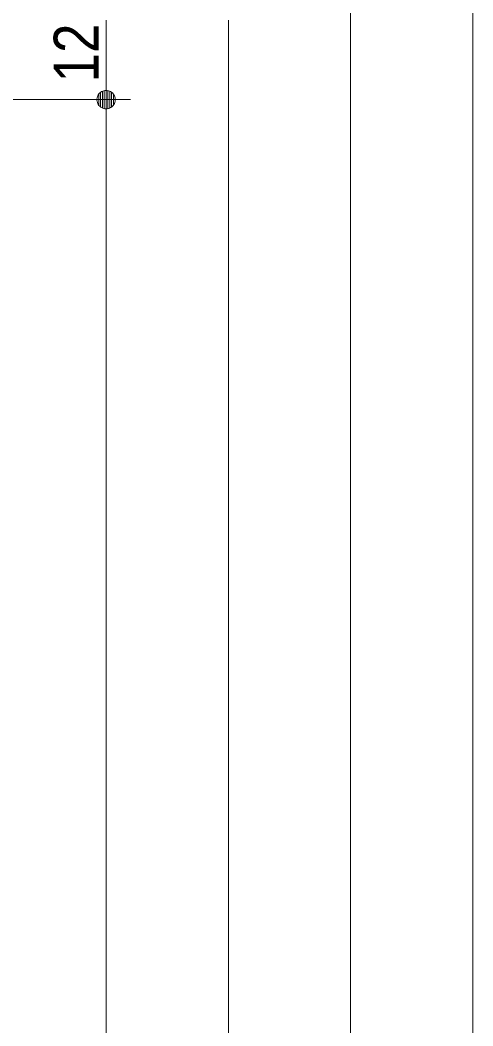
# Model space of a CAD drawing. Units: millimetres, scale not verified. Extents: x -4547 to 4547, y -2284 to 2284.
# Drawn here: x -1678 to -1400, y -455 to 162 of the extents above; entities that cross this region are included whole.
import ezdxf
from ezdxf.enums import TextEntityAlignment as Align

# ---------------------------------------------------------------- set-up
doc = ezdxf.new("R2010")
doc.units = ezdxf.units.MM
doc.header["$LTSCALE"] = 20
doc.layers.add('0-2_0', color=7, linetype='Continuous', lineweight=9)
doc.layers.add('0-4_2寸法-1', color=7, linetype='Continuous', lineweight=9)
doc.styles.add('ＭＳ Ｐゴシック', font='')
doc.styles.get('ＭＳ Ｐゴシック').set_extended_font_data('MS PGothic')

# ---------------------------------------------------------------- blocks, each defined once
blk = doc.blocks.new('_Dot')
at = {"layer": '0-2_0'}
for p, q in [((-10, 0), (-20, 0)), ((9.78, 2), (-9.78, 2)), ((7.99, 6), (-7.99, 6)), ((9.16, -3.98), (-9.16, -3.98)), ((6, -7.98), (-6, -7.98))]:
    blk.add_line(p, q, dxfattribs=at)
for points in [[(10, 0), (9.92, 1.25), (9.69, 2.49), (9.3, 3.68), (8.76, 4.82), (8.09, 5.88), (7.29, 6.85), (6.37, 7.71), (5.36, 8.44), (4.26, 9.05), (3.09, 9.51), (1.87, 9.82), (0.63, 9.98), (-0.63, 9.98), (-1.87, 9.82), (-3.09, 9.51), (-4.26, 9.05), (-5.36, 8.44), (-6.37, 7.71), (-7.29, 6.85), (-8.09, 5.88), (-8.76, 4.82), (-9.3, 3.68), (-9.69, 2.49), (-9.92, 1.25), (-10, 0), (0, 0)], [(-10, 0), (-9.92, -1.25), (-9.69, -2.49), (-9.3, -3.68), (-8.76, -4.82), (-8.09, -5.88), (-7.29, -6.85), (-6.37, -7.71), (-5.36, -8.44), (-4.26, -9.05), (-3.09, -9.51), (-1.87, -9.82), (-0.63, -9.98), (0.63, -9.98), (1.87, -9.82), (3.09, -9.51), (4.26, -9.05), (5.36, -8.44), (6.37, -7.71), (7.29, -6.85), (8.09, -5.88), (8.76, -4.82), (9.3, -3.68), (9.69, -2.49), (9.92, -1.25), (10, 0), (0, 0)]]:
    blk.add_lwpolyline(points, close=True, dxfattribs=at)

msp = doc.modelspace()

# ---------------------------------------------------------------- linework, layer by layer
at = {"layer": '0-4_2寸法-1'}
for p, q in [((-1399.9, 206.74), (-1399.9, -1634.74)), ((-1474.9, 191.74), (-1474.9, -1634.74)), ((-1624.9, 161.74), (-1624.9, 124.26)), ((-1549.9, 161.74), (-1549.9, -1634.74)), ((-1841.85, 113), (-1609.9, 113)), ((-1841.85, 113), (-1609.9, 113)), ((-1624.9, -1564.74), (-1624.9, 101.74))]:
    msp.add_line(p, q, dxfattribs=at)

# ---------------------------------------------------------------- block references
at = {"layer": '0-4_2寸法-1', "xscale": 0.5627563, "yscale": 0.5627563}
for rotation in [270, 90]:
    msp.add_blockref('_Dot', (-1624.9, 113), dxfattribs=dict(at, rotation=rotation))

# ---------------------------------------------------------------- texts
at = {"layer": '0-4_2寸法-1', "style": 'ＭＳ Ｐゴシック', "width": 0.9}
msp.add_text('12', height=27.57, rotation=90, dxfattribs=at).set_placement((-1621.18, 123.55), align=Align.BOTTOM_LEFT)

doc.saveas('drawing.dxf')
